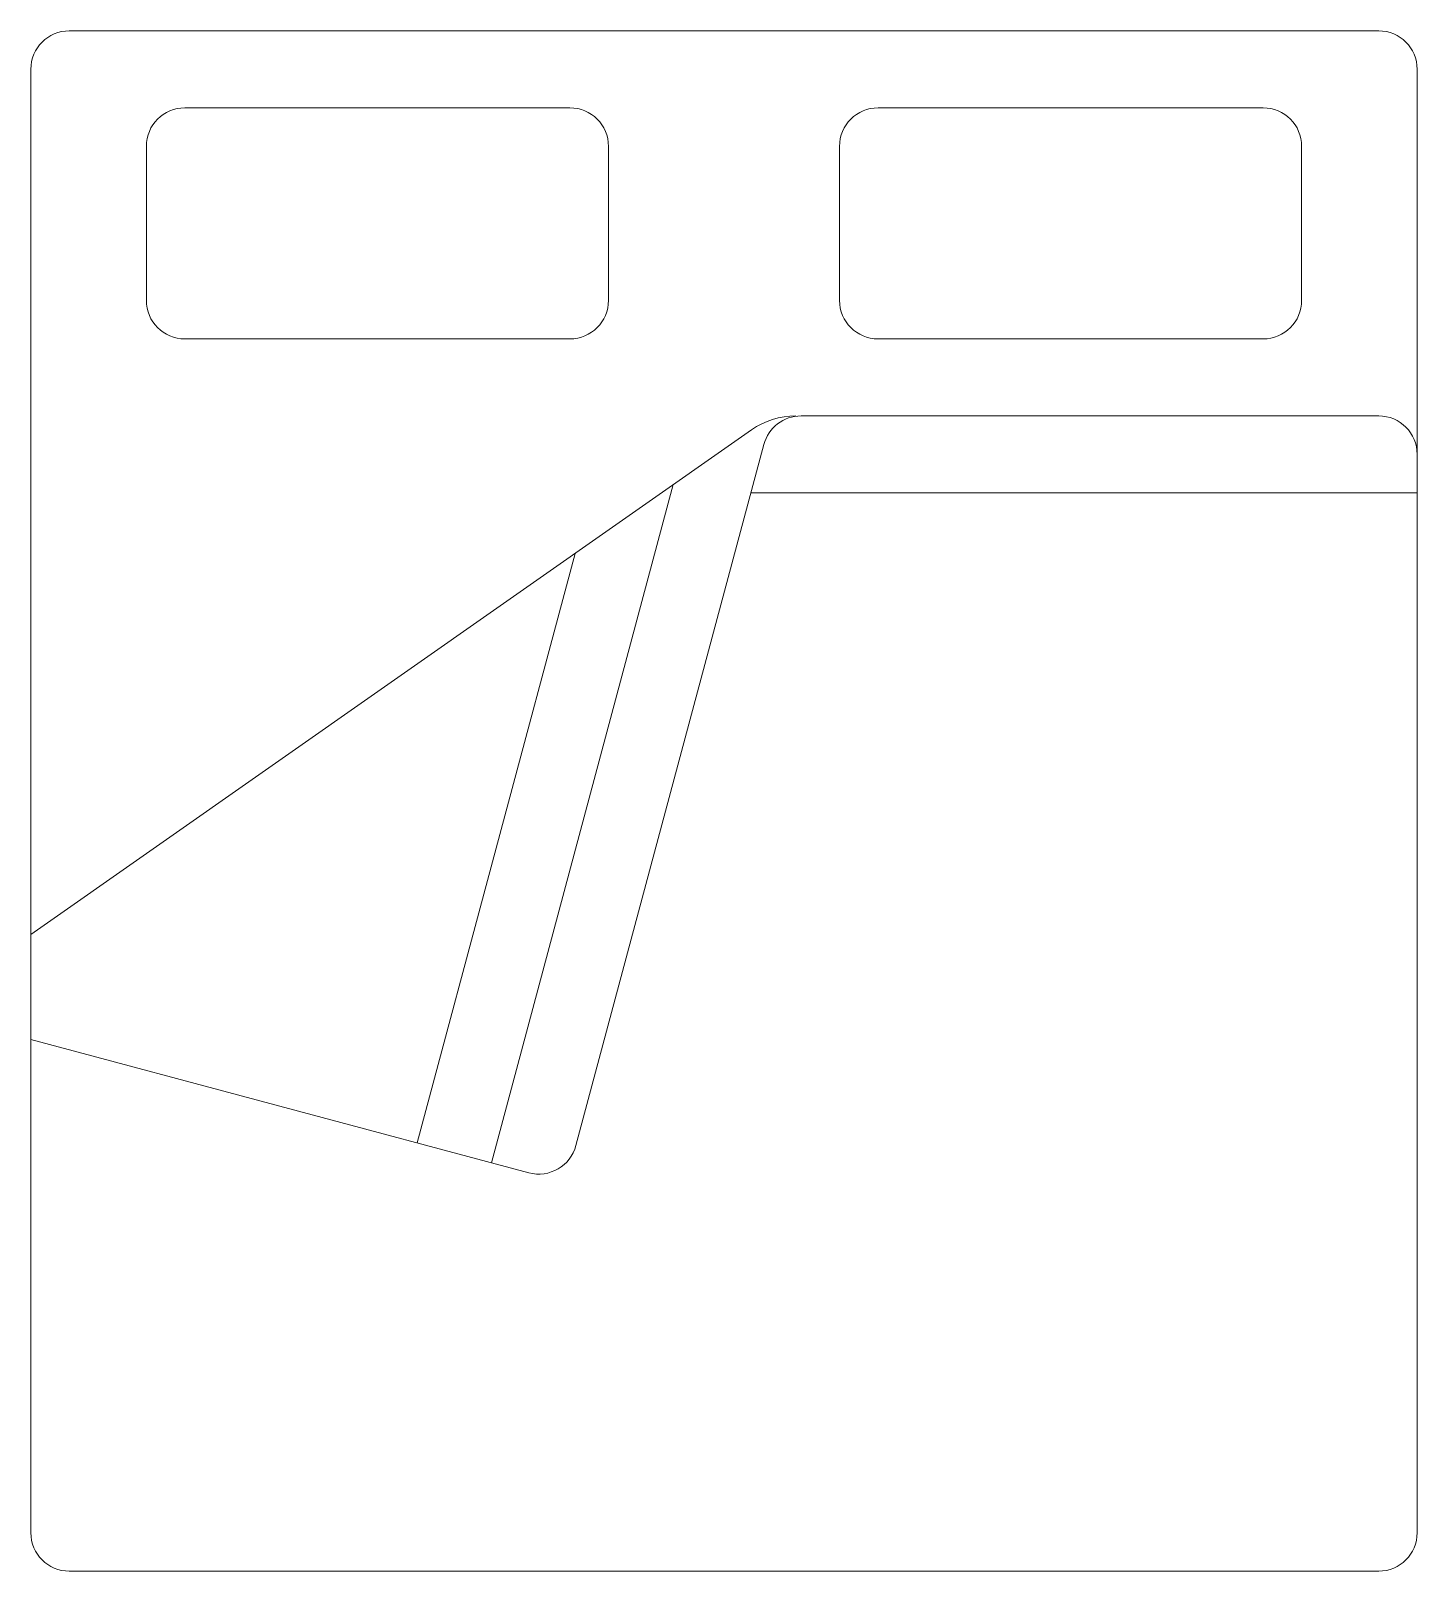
# Model space of a CAD drawing. Header units: metres. Extents: x 0 to 1.8, y 0 to 2.
import ezdxf

# ---------------------------------------------------------------- set-up
doc = ezdxf.new("R2010")
doc.units = ezdxf.units.M
doc.layers.get('0').update_dxf_attribs({"linetype": 'CONTINUOUS', "lineweight": 0})

msp = doc.modelspace()

# ---------------------------------------------------------------- linework, layer by layer
for p, q in [((1.75, 2), (0.05, 2)), ((0, 1.95), (0, 0.05)), ((1.8, 0.05), (1.8, 1.95)), ((0.2, 1.9), (0.7, 1.9)), ((1.1, 1.9), (1.6, 1.9)), ((0.15, 1.65), (0.15, 1.85)), ((0.75, 1.85), (0.75, 1.65)), ((1.05, 1.65), (1.05, 1.85)), ((1.65, 1.85), (1.65, 1.65)), ((0.7, 1.6), (0.2, 1.6)), ((1.6, 1.6), (1.1, 1.6)), ((1, 1.5), (1.75, 1.5)), ((0, 0.8267), (0.9358, 1.4819)), ((0.7078, 0.5526), (0.9517, 1.4629)), ((0.5983, 0.5302), (0.8342, 1.4108)), ((0.9348, 1.4), (1.8, 1.4)), ((0.5017, 0.5561), (0.7068, 1.3215)), ((0.6466, 0.5173), (0, 0.6905)), ((0.05, 0), (1.75, 0))]:
    msp.add_line(p, q)
for centre, radius, start, end in [((0.05, 1.95), 0.05, 90, 180), ((1.75, 1.95), 0.05, 0, 90), ((0.2, 1.85), 0.05, 90, 180), ((0.7, 1.85), 0.05, 0, 90), ((1.1, 1.85), 0.05, 90, 180), ((1.6, 1.85), 0.05, 0, 90), ((0.2, 1.65), 0.05, 180, 270), ((0.7, 1.65), 0.05, 270, 0), ((1.1, 1.65), 0.05, 180, 270), ((1.6, 1.65), 0.05, 270, 0), ((1.75, 1.45), 0.05, 0, 90), ((0.9932, 1.4), 0.1, 90, 125), ((1, 1.45), 0.05, 90, 165), ((0.6595, 0.5656), 0.05, 255, 345), ((0.05, 0.05), 0.05, 180, 270), ((1.75, 0.05), 0.05, 270, 0)]:
    msp.add_arc(centre, radius, start, end)

doc.saveas('drawing.dxf')
